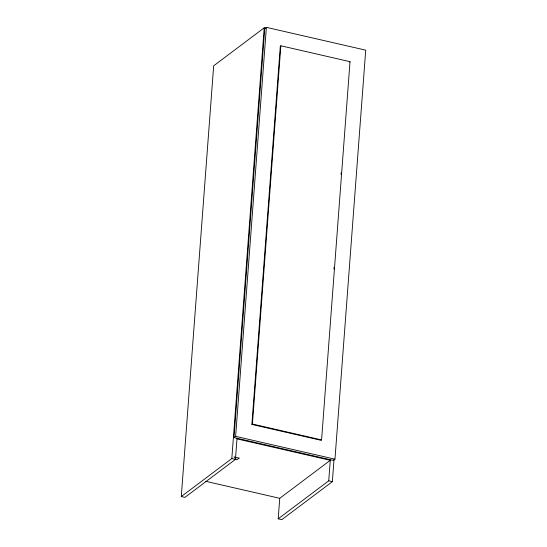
<?xml version="1.0" encoding="UTF-8"?>
<svg xmlns="http://www.w3.org/2000/svg" width="547" height="547" viewBox="0 0 547 547"><rect width="100%" height="100%" fill="white"/><g stroke="black" fill="none" stroke-linecap="round" stroke-linejoin="round"><path stroke-width="0.82" d="M237.042 438.113L235.442 459.398L184.907 497.387L181.283 496.56L213.672 65.811L264.208 27.815L265.657 28.15M181.283 496.56L231.819 458.564L264.208 27.815M234.013 437.573L264.762 28.574L266.389 27.35L365.717 50.167L334.962 459.172L333.342 460.389L234.013 437.573L235.634 436.356L266.389 27.35M251.873 424.431L280.31 46.201L280.857 45.791L350.018 61.681L321.581 439.918L321.041 440.321L251.873 424.431L252.413 424.028L280.857 45.791M334.019 459.521L332.35 481.654L281.814 519.65L278.197 518.816L279.736 498.385M333.916 269.09L334.039 267.387M341.027 174.534L341.15 172.831M278.197 518.816L328.733 480.827L330.333 459.542M349.478 62.084L350.018 61.681M252.413 424.028L321.581 439.918M235.634 436.356L334.962 459.172M236.981 438.885L330.279 460.314L279.743 498.31L205.604 481.278M231.819 458.564L235.442 459.398M328.733 480.827L332.35 481.654M239.094 458.106L236.803 459.829L233.986 456.936L239.094 458.106"/></g></svg>
